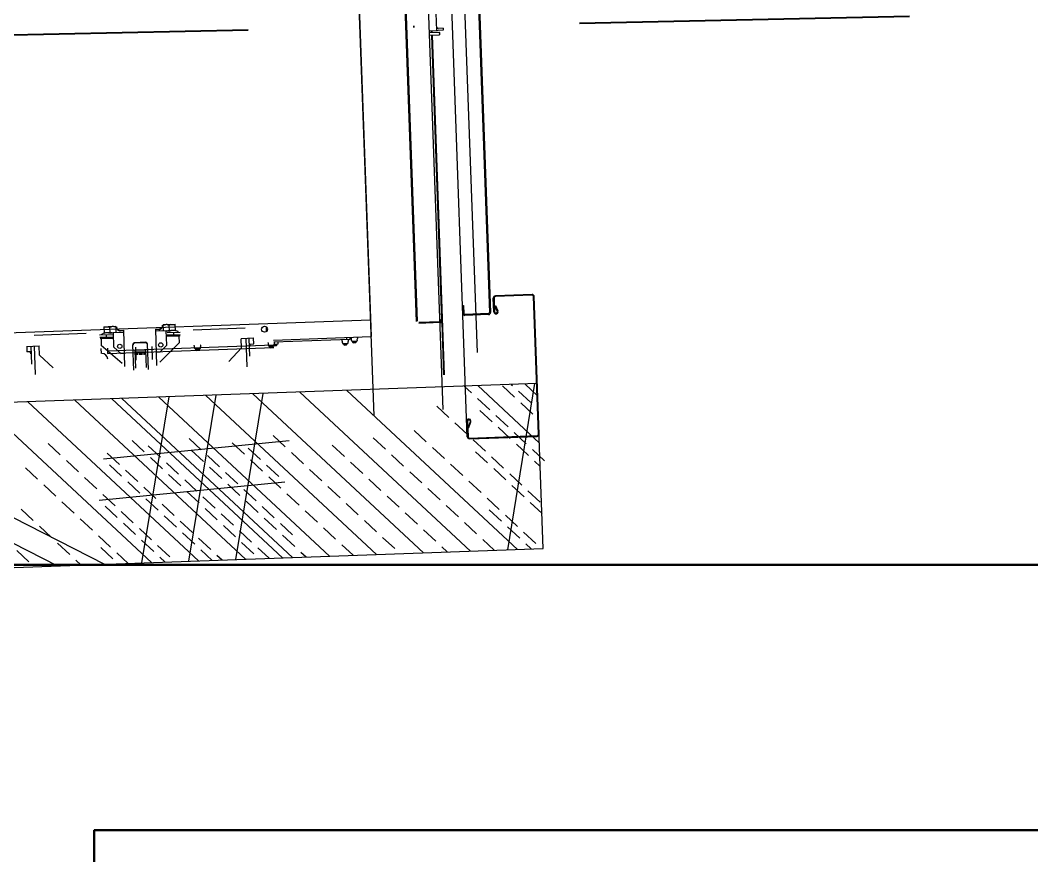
# Model space of a CAD drawing. Header units: millimetres. Extents: x 8884 to 18446, y 10737 to 16556.
# Drawn here: x 11231.2 to 11307.8, y 15338.1 to 15401.4 of the extents above; entities that cross this region are included whole.
import ezdxf

# ---------------------------------------------------------------- set-up
doc = ezdxf.new("R2010")
doc.units = ezdxf.units.MM
doc.linetypes.add('CACHE', pattern=[9.525, 6.35, -3.175])
doc.linetypes.add('DASHDOT2', pattern=[0.5, 0.25, -0.125, 0, -0.125])
for name, color, linetype in [('05_CONCRETE', 2, 'Continuous'), ('05_HATCH CONCRETE', 252, 'Continuous'), ('CONCRETE', 7, 'Continuous'), ('ENSAMBLES', 7, 'Continuous'), ('ZMATERIEL', 7, 'Continuous')]:
    doc.layers.add(name, color=color, linetype=linetype)
for name, color, linetype, lineweight in [('Bina', 7, 'Continuous', 9), ('TRS-DVR-EKLNN', 1, 'Continuous', 50), ('TRS-ISR-KST', 185, 'DASHDOT2', 40)]:
    doc.layers.add(name, color=color, linetype=linetype, lineweight=lineweight)

# ---------------------------------------------------------------- blocks, each defined once
blk = doc.blocks.new('KESİT ÇİZ')
at = {"layer": 'TRS-ISR-KST', "ltscale": 100}
blk.add_lwpolyline([(112297.125, 56003.475), (114483.777, 56048.351)], dxfattribs=at)

msp = doc.modelspace()

# ---------------------------------------------------------------- linework, layer by layer
at = {"color": 252, "linetype": 'Continuous'}
for p, q in [((11254.795, 15459.878, 84.487), (11257.76, 15377.432, 84.487)), ((11237.521, 15378.17, 84.487), (11238.095, 15378.19, 84.487)), ((11237.521, 15378.17, 84.487), (11237.538, 15377.68, 84.487)), ((11238.42, 15378.202, 84.487), (11237.846, 15378.181, 84.487)), ((11237.988, 15377.696, 84.487), (11237.972, 15378.146, 84.487)), ((11237.988, 15377.696, 84.487), (11237.972, 15378.146, 84.487)), ((11238.42, 15378.202, 84.487), (11238.436, 15377.752, 84.487)), ((11242.593, 15378.352, 84.487), (11242.018, 15378.332, 84.487)), ((11242.034, 15377.882, 84.487), (11242.018, 15378.332, 84.487)), ((11242.343, 15378.343, 84.487), (11242.917, 15378.364, 84.487)), ((11242.485, 15377.858, 84.487), (11242.469, 15378.308, 84.487)), ((11242.485, 15377.858, 84.487), (11242.469, 15378.308, 84.487)), ((11242.935, 15377.874, 84.487), (11242.917, 15378.364, 84.487)), ((11243.119, 15377.828, 84.487), (11242.934, 15377.907, 84.487)), ((11244.283, 15377.948, 84.487), (11248.231, 15378.09, 84.487)), ((11249.803, 15378.181, 84.487), (11249.817, 15377.812, 84.487)), ((11236.188, 15377.657, 84.487), (11232.241, 15377.515, 84.487)), ((11237.193, 15377.558, 84.487), (11238.242, 15377.595, 84.487)), ((11238.249, 15377.395, 84.487), (11237.2, 15377.358, 84.487)), ((11237.25, 15377.36, 84.487), (11237.253, 15377.26, 84.487)), ((11238.251, 15377.345, 84.487), (11237.252, 15377.31, 84.487)), ((11238.253, 15377.296, 84.487), (11237.253, 15377.26, 84.487)), ((11237.303, 15377.261, 84.487), (11237.321, 15376.762, 84.487)), ((11237.358, 15377.621, 84.487), (11237.537, 15377.712, 84.487)), ((11237.692, 15377.576, 84.487), (11237.7, 15377.376, 84.487)), ((11243.296, 15377.577, 84.487), (11242.247, 15377.539, 84.487)), ((11243.248, 15377.525, 84.487), (11242.248, 15377.489, 84.487)), ((11243.25, 15377.475, 84.487), (11242.25, 15377.439, 84.487)), ((11242.323, 15377.742, 84.487), (11243.289, 15377.777, 84.487)), ((11242.789, 15377.759, 84.487), (11242.796, 15377.559, 84.487)), ((11243.2, 15377.473, 84.487), (11243.218, 15376.974, 84.487)), ((11243.246, 15377.575, 84.487), (11243.25, 15377.475, 84.487)), ((11248.869, 15377.312, 84.487), (11247.91, 15377.278, 84.487)), ((11247.935, 15376.578, 84.487), (11247.91, 15377.278, 84.487)), ((11248.869, 15376.887, 84.487), (11248.854, 15377.312, 84.487)), ((11248.86, 15377.137, 84.487), (11248.875, 15377.137, 84.487)), ((11250.375, 15377.166, 84.487), (11257.76, 15377.432, 84.487)), ((11256.142, 15377.223, 84.487), (11250.381, 15377.016, 84.487)), ((11250.719, 15376.934, 84.487), (11250.715, 15377.026, 84.487)), ((11255.554, 15377.159, 84.487), (11255.541, 15377.188, 84.487)), ((11255.581, 15376.959, 84.487), (11255.578, 15377.051, 84.487)), ((11255.887, 15377.364, 84.487), (11255.892, 15377.214, 84.487)), ((11256.021, 15376.974, 84.487), (11256.017, 15377.066, 84.487)), ((11256.034, 15377.176, 84.487), (11256.044, 15377.206, 84.487)), ((11256.137, 15377.373, 84.487), (11256.142, 15377.223, 84.487)), ((11256.248, 15377.334, 84.487), (11256.235, 15377.363, 84.487)), ((11256.275, 15377.134, 84.487), (11256.272, 15377.226, 84.487)), ((11256.327, 15377.085, 84.487), (11256.667, 15377.098, 84.487)), ((11256.378, 15376.999, 84.487), (11256.374, 15377.087, 84.487)), ((11256.622, 15377.008, 84.487), (11256.619, 15377.096, 84.487)), ((11256.715, 15377.149, 84.487), (11256.711, 15377.241, 84.487)), ((11256.728, 15377.351, 84.487), (11256.739, 15377.381, 84.487)), ((11231.66, 15376.693, 84.487), (11232.62, 15376.728, 84.487)), ((11231.681, 15376.519, 84.487), (11231.666, 15376.518, 84.487)), ((11231.675, 15376.694, 84.487), (11231.69, 15376.269, 84.487)), ((11231.69, 15376.294, 84.487), (11231.675, 15376.293, 84.487)), ((11232.035, 15376.281, 84.487), (11231.69, 15376.269, 84.487)), ((11231.942, 15376.228, 84.487), (11231.94, 15376.278, 84.487)), ((11232.645, 15376.028, 84.487), (11232.62, 15376.728, 84.487)), ((11237.289, 15376.545, 84.487), (11237.303, 15376.146, 84.487)), ((11238.897, 15375.394, 84.487), (11237.321, 15376.762, 84.487)), ((11237.58, 15376.537, 84.487), (11237.58, 15376.531, 84.487)), ((11237.587, 15376.531, 84.487), (11237.58, 15376.531, 84.487)), ((11237.789, 15376.563, 84.487), (11237.803, 15376.164, 84.487)), ((11237.796, 15376.363, 84.487), (11250.388, 15376.816, 84.487)), ((11237.803, 15376.164, 84.487), (11250.395, 15376.616, 84.487)), ((11239.902, 15376.639, 84.487), (11239.938, 15375.66, 84.487)), ((11241.152, 15376.684, 84.487), (11241.187, 15375.705, 84.487)), ((11243.218, 15376.974, 84.487), (11241.745, 15375.497, 84.487)), ((11244.361, 15376.756, 84.487), (11244.348, 15376.786, 84.487)), ((11244.389, 15376.556, 84.487), (11244.385, 15376.648, 84.487)), ((11244.44, 15376.508, 84.487), (11244.78, 15376.52, 84.487)), ((11244.491, 15376.422, 84.487), (11244.488, 15376.51, 84.487)), ((11244.491, 15376.422, 84.487), (11244.736, 15376.431, 84.487)), ((11244.523, 15376.392, 84.487), (11244.491, 15376.422, 84.487)), ((11244.523, 15376.392, 84.487), (11244.705, 15376.398, 84.487)), ((11244.705, 15376.398, 84.487), (11244.736, 15376.431, 84.487)), ((11244.736, 15376.431, 84.487), (11244.732, 15376.518, 84.487)), ((11244.828, 15376.572, 84.487), (11244.824, 15376.664, 84.487)), ((11244.841, 15376.774, 84.487), (11244.852, 15376.804, 84.487)), ((11246.971, 15375.543, 84.487), (11247.935, 15376.578, 84.487)), ((11248.525, 15376.874, 84.487), (11248.869, 15376.887, 84.487)), ((11248.526, 15376.824, 84.487), (11248.621, 15376.828, 84.487)), ((11248.53, 15376.725, 84.487), (11248.588, 15376.727, 84.487)), ((11248.584, 15376.827, 84.487), (11248.588, 15376.727, 84.487)), ((11248.621, 15376.828, 84.487), (11248.619, 15376.878, 84.487)), ((11248.883, 15376.912, 84.487), (11248.868, 15376.912, 84.487)), ((11249.957, 15376.958, 84.487), (11249.944, 15376.987, 84.487)), ((11249.985, 15376.757, 84.487), (11249.982, 15376.849, 84.487)), ((11250.037, 15376.709, 84.487), (11250.376, 15376.721, 84.487)), ((11250.087, 15376.623, 84.487), (11250.084, 15376.711, 84.487)), ((11250.087, 15376.623, 84.487), (11250.332, 15376.632, 84.487)), ((11250.119, 15376.593, 84.487), (11250.087, 15376.623, 84.487)), ((11250.119, 15376.593, 84.487), (11250.302, 15376.6, 84.487)), ((11250.302, 15376.6, 84.487), (11250.332, 15376.632, 84.487)), ((11250.332, 15376.632, 84.487), (11250.329, 15376.72, 84.487)), ((11250.421, 15376.873, 84.487), (11250.67, 15376.882, 84.487)), ((11250.424, 15376.773, 84.487), (11250.421, 15376.865, 84.487)), ((11250.421, 15376.754, 84.487), (11250.596, 15376.76, 84.487)), ((11250.424, 15376.785, 84.487), (11250.626, 15376.793, 84.487)), ((11250.437, 15376.975, 84.487), (11250.448, 15377.005, 84.487)), ((11250.596, 15376.76, 84.487), (11250.626, 15376.793, 84.487)), ((11250.626, 15376.793, 84.487), (11250.623, 15376.88, 84.487)), ((11255.633, 15376.91, 84.487), (11255.972, 15376.923, 84.487)), ((11255.683, 15376.824, 84.487), (11255.68, 15376.912, 84.487)), ((11255.683, 15376.824, 84.487), (11255.928, 15376.833, 84.487)), ((11255.716, 15376.794, 84.487), (11255.683, 15376.824, 84.487)), ((11255.716, 15376.794, 84.487), (11255.898, 15376.801, 84.487)), ((11255.898, 15376.801, 84.487), (11255.928, 15376.833, 84.487)), ((11255.928, 15376.833, 84.487), (11255.925, 15376.921, 84.487)), ((11256.378, 15376.999, 84.487), (11256.622, 15377.008, 84.487)), ((11256.41, 15376.969, 84.487), (11256.378, 15376.999, 84.487)), ((11256.41, 15376.969, 84.487), (11256.592, 15376.976, 84.487)), ((11256.592, 15376.976, 84.487), (11256.622, 15377.008, 84.487)), ((11231.942, 15376.228, 84.487), (11232.037, 15376.231, 84.487)), ((11231.982, 15376.129, 84.487), (11231.979, 15376.229, 84.487)), ((11232.041, 15376.131, 84.487), (11231.982, 15376.129, 84.487)), ((11232.645, 15376.028, 84.487), (11233.68, 15375.065, 84.487)), ((11239.893, 15376.2, 84.487), (11240.693, 15376.229, 84.487)), ((11240.045, 15376.144, 84.487), (11239.895, 15376.139, 84.487)), ((11240.047, 15376.094, 84.487), (11239.897, 15376.089, 84.487)), ((11240.045, 15376.144, 84.487), (11240.049, 15376.044, 84.487)), ((11240.195, 15376.15, 84.487), (11240.395, 15376.157, 84.487)), ((11240.195, 15376.15, 84.487), (11240.199, 15376.05, 84.487)), ((11240.197, 15376.1, 84.487), (11240.397, 15376.107, 84.487)), ((11240.395, 15376.157, 84.487), (11240.399, 15376.057, 84.487)), ((11240.545, 15376.162, 84.487), (11240.695, 15376.168, 84.487)), ((11240.545, 15376.162, 84.487), (11240.549, 15376.062, 84.487)), ((11240.547, 15376.112, 84.487), (11240.697, 15376.118, 84.487))]:
    msp.add_line(p, q, dxfattribs=at)
msp.add_circle((11249.685, 15377.992, 84.487), 0.225, dxfattribs=at)
for centre, radius, start, end in [((11243.108, 15377.8, 84.487), 0.03, 272.05965, 67.05965), ((11237.371, 15377.594, 84.487), 0.03, 117.05965, 272.05965), ((11255.278, 15377.04, 84.487), 0.3, 2.05965, 23.39651), ((11256.317, 15377.077, 84.487), 0.3, 160.72279, 182.05965), ((11255.972, 15377.215, 84.487), 0.3, 2.05965, 23.39651), ((11256.325, 15377.135, 84.487), 0.05, 182.05965, 272.05965), ((11256.665, 15377.148, 84.487), 0.05, 272.05965, 2.05965), ((11257.011, 15377.252, 84.487), 0.3, 160.72279, 182.05965), ((11244.085, 15376.637, 84.487), 0.3, 2.05965, 23.39651), ((11244.439, 15376.558, 84.487), 0.05, 182.05965, 272.05965), ((11244.778, 15376.57, 84.487), 0.05, 272.05965, 2.05965), ((11245.124, 15376.675, 84.487), 0.3, 160.72279, 182.05965), ((11249.682, 15376.838, 84.487), 0.3, 2.05965, 23.39651), ((11250.035, 15376.759, 84.487), 0.05, 182.05965, 272.05965), ((11250.374, 15376.771, 84.487), 0.05, 272.05965, 2.05965), ((11250.721, 15376.876, 84.487), 0.3, 160.72279, 182.05965), ((11250.669, 15376.932, 84.487), 0.05, 272.05965, 2.05965), ((11255.631, 15376.96, 84.487), 0.05, 182.05965, 272.05965), ((11255.971, 15376.973, 84.487), 0.05, 272.05965, 2.05965), ((11237.379, 15375.708, 84.487), 0.44, 2.05965, 92.05965)]:
    msp.add_arc(centre, radius, start, end, dxfattribs=at)
for points, start_tangent, end_tangent in [([(11237.522, 15378.13, 84.487), (11237.632, 15378.163, 84.487), (11237.746, 15378.178, 84.487)], (0.936705, 0.350119), (0.999354, 0.03594)), ([(11237.746, 15378.178, 84.487), (11237.86, 15378.171, 84.487), (11237.972, 15378.146, 84.487)], (0.999354, 0.03594), (0.959436, -0.281928)), ([(11238.195, 15378.194, 84.487), (11238.082, 15378.179, 84.487), (11237.972, 15378.146, 84.487)], (-0.999354, -0.03594), (-0.936705, -0.350119)), ([(11238.422, 15378.162, 84.487), (11238.309, 15378.187, 84.487), (11238.195, 15378.194, 84.487)], (-0.959436, 0.281928), (-0.999354, -0.03594)), ([(11242.243, 15378.34, 84.487), (11242.13, 15378.325, 84.487), (11242.019, 15378.291, 84.487)], (-0.999354, -0.03594), (-0.936705, -0.350119)), ([(11242.469, 15378.308, 84.487), (11242.357, 15378.333, 84.487), (11242.243, 15378.34, 84.487)], (-0.959436, 0.281928), (-0.999354, -0.03594)), ([(11242.469, 15378.308, 84.487), (11242.579, 15378.341, 84.487), (11242.693, 15378.356, 84.487)], (0.936705, 0.350119), (0.999354, 0.03594)), ([(11242.935, 15377.874, 84.487), (11242.823, 15377.894, 84.487), (11242.709, 15377.898, 84.487), (11242.596, 15377.886, 84.487), (11242.485, 15377.858, 84.487)], (-0.974337, 0.225094), (-0.955651, -0.294503)), ([(11242.693, 15378.356, 84.487), (11242.807, 15378.349, 84.487), (11242.919, 15378.324, 84.487)], (0.999354, 0.03594), (0.959436, -0.281928)), ([(11237.988, 15377.696, 84.487), (11237.876, 15377.716, 84.487), (11237.762, 15377.721, 84.487), (11237.649, 15377.708, 84.487), (11237.538, 15377.68, 84.487)], (-0.974337, 0.225094), (-0.955651, -0.294503))]:
    msp.add_spline(points, degree=3, dxfattribs=dict(at, start_tangent=start_tangent, end_tangent=end_tangent))
for points, knots in [([(11237.972, 15378.146, 84.487), (11237.935, 15378.157, 84.487), (11237.893, 15378.167, 84.487), (11237.851, 15378.172, 84.487), (11237.846, 15378.173, 84.487)], [0, 0, 0, 0, 2.301835, 2.579854, 2.579854, 2.579854, 2.579854]), ([(11237.972, 15378.146, 84.487), (11238.008, 15378.159, 84.487), (11238.049, 15378.172, 84.487), (11238.091, 15378.181, 84.487), (11238.096, 15378.182, 84.487)], [0, 0, 0, 0, 2.301835, 2.579854, 2.579854, 2.579854, 2.579854]), ([(11242.234, 15377.881, 84.487), (11242.243, 15377.882, 84.487), (11242.289, 15377.884, 84.487), (11242.373, 15377.88, 84.487), (11242.448, 15377.866, 84.487), (11242.485, 15377.858, 84.487)], [4.056957, 4.056957, 4.056957, 4.056957, 4.556692, 6.829366, 9.113384, 9.113384, 9.113384, 9.113384]), ([(11242.343, 15378.335, 84.487), (11242.348, 15378.334, 84.487), (11242.39, 15378.328, 84.487), (11242.432, 15378.318, 84.487), (11242.469, 15378.308, 84.487)], [2.006591, 2.006591, 2.006591, 2.006591, 2.28461, 4.586445, 4.586445, 4.586445, 4.586445]), ([(11242.593, 15378.344, 84.487), (11242.588, 15378.343, 84.487), (11242.546, 15378.334, 84.487), (11242.505, 15378.321, 84.487), (11242.469, 15378.308, 84.487)], [2.006591, 2.006591, 2.006591, 2.006591, 2.28461, 4.586445, 4.586445, 4.586445, 4.586445]), ([(11237.988, 15377.696, 84.487), (11238.025, 15377.707, 84.487), (11238.098, 15377.726, 84.487), (11238.182, 15377.736, 84.487), (11238.229, 15377.737, 84.487), (11238.237, 15377.737, 84.487)], [0, 0, 0, 0, 2.284018, 4.556692, 5.056427, 5.056427, 5.056427, 5.056427])]:
    msp.add_open_spline(points, degree=3, knots=knots, dxfattribs=at)
for points in [[(11242.485, 15377.858, 84.487), (11242.443, 15377.868, 84.487), (11242.399, 15377.875, 84.487), (11242.355, 15377.879, 84.487)], [(11242.485, 15377.858, 84.487), (11242.527, 15377.871, 84.487), (11242.57, 15377.881, 84.487), (11242.613, 15377.889, 84.487)], [(11237.858, 15377.718, 84.487), (11237.902, 15377.714, 84.487), (11237.945, 15377.706, 84.487), (11237.988, 15377.696, 84.487)], [(11238.116, 15377.727, 84.487), (11238.073, 15377.72, 84.487), (11238.03, 15377.709, 84.487), (11237.988, 15377.696, 84.487)]]:
    msp.add_open_spline(points, degree=3, dxfattribs=at)
at = {"layer": '05_CONCRETE', "elevation": 84.487}
msp.add_lwpolyline([(11175.857, 15357.976), (11270.796, 15361.39), (11270.346, 15373.882), (11175.408, 15370.467)], dxfattribs=at)
at = {"layer": '05_HATCH CONCRETE'}
for p, q in [((11252.349, 15373.235, 84.487), (11265.291, 15361.192, 84.487)), ((11255.908, 15373.363, 84.487), (11268.849, 15361.32, 84.487)), ((11264.805, 15373.682, 84.487), (11265.364, 15373.163, 84.487)), ((11265.83, 15373.719, 84.487), (11270.509, 15369.365, 84.487)), ((11267.707, 15373.693, 84.487), (11268.628, 15372.835, 84.487)), ((11270.144, 15373.874, 84.487), (11268.094, 15361.293, 84.487)), ((11268.364, 15373.81, 84.487), (11268.462, 15373.72, 84.487)), ((11268.923, 15373.291, 84.487), (11269.844, 15372.433, 84.487)), ((11269.389, 15373.847, 84.487), (11270.381, 15372.924, 84.487)), ((11231.751, 15372.494, 84.487), (11244.692, 15360.451, 84.487)), ((11235.31, 15372.622, 84.487), (11248.251, 15360.579, 84.487)), ((11238.114, 15372.723, 84.487), (11251.055, 15360.68, 84.487)), ((11238.869, 15372.75, 84.487), (11251.81, 15360.707, 84.487)), ((11242.428, 15372.878, 84.487), (11240.379, 15360.296, 84.487)), ((11241.673, 15372.851, 84.487), (11254.614, 15360.808, 84.487)), ((11245.987, 15373.006, 84.487), (11243.938, 15360.424, 84.487)), ((11245.232, 15372.979, 84.487), (11258.173, 15360.936, 84.487)), ((11249.545, 15373.134, 84.487), (11247.496, 15360.552, 84.487)), ((11248.791, 15373.107, 84.487), (11261.732, 15361.064, 84.487)), ((11265.825, 15372.734, 84.487), (11266.746, 15371.876, 84.487)), ((11211.081, 15371.75, 84.487), (11234.016, 15360.067, 84.487)), ((11214.64, 15371.878, 84.487), (11237.575, 15360.195, 84.487)), ((11228.192, 15372.366, 84.487), (11241.134, 15360.323, 84.487)), ((11262.727, 15372.177, 84.487), (11263.648, 15371.319, 84.487)), ((11265.991, 15371.849, 84.487), (11266.913, 15370.991, 84.487)), ((11269.089, 15372.406, 84.487), (11270.011, 15371.548, 84.487)), ((11267.207, 15371.447, 84.487), (11268.129, 15370.59, 84.487)), ((11261.011, 15370.334, 84.487), (11261.933, 15369.476, 84.487)), ((11264.109, 15370.891, 84.487), (11265.031, 15370.033, 84.487)), ((11267.374, 15370.563, 84.487), (11268.296, 15369.705, 84.487)), ((11268.59, 15370.161, 84.487), (11269.511, 15369.303, 84.487)), ((11251.55, 15369.548, 84.487), (11237.482, 15368.151, 84.487)), ((11239.658, 15369.566, 84.487), (11240.58, 15368.708, 84.487)), ((11243.972, 15369.721, 84.487), (11244.894, 15368.863, 84.487)), ((11247.237, 15369.393, 84.487), (11248.158, 15368.535, 84.487)), ((11250.335, 15369.95, 84.487), (11251.256, 15369.092, 84.487)), ((11257.913, 15369.777, 84.487), (11258.835, 15368.919, 84.487)), ((11265.492, 15369.604, 84.487), (11266.413, 15368.746, 84.487)), ((11233.295, 15369.337, 84.487), (11234.217, 15368.479, 84.487)), ((11237.776, 15368.607, 84.487), (11238.698, 15367.75, 84.487)), ((11240.874, 15369.164, 84.487), (11241.796, 15368.306, 84.487)), ((11244.139, 15368.836, 84.487), (11245.06, 15367.978, 84.487)), ((11248.452, 15368.991, 84.487), (11249.374, 15368.134, 84.487)), ((11251.717, 15368.663, 84.487), (11252.639, 15367.805, 84.487)), ((11254.815, 15369.22, 84.487), (11255.737, 15368.362, 84.487)), ((11262.394, 15369.047, 84.487), (11263.315, 15368.189, 84.487)), ((11265.658, 15368.719, 84.487), (11266.58, 15367.861, 84.487)), ((11268.756, 15369.276, 84.487), (11269.678, 15368.418, 84.487)), ((11269.972, 15368.874, 84.487), (11270.894, 15368.017, 84.487)), ((11234.678, 15368.05, 84.487), (11235.6, 15367.193, 84.487)), ((11241.041, 15368.279, 84.487), (11241.962, 15367.422, 84.487)), ((11242.256, 15367.878, 84.487), (11243.178, 15367.02, 84.487)), ((11245.354, 15368.434, 84.487), (11246.276, 15367.577, 84.487)), ((11248.619, 15368.106, 84.487), (11249.541, 15367.249, 84.487)), ((11256.198, 15367.933, 84.487), (11257.119, 15367.076, 84.487)), ((11259.296, 15368.49, 84.487), (11260.217, 15367.633, 84.487)), ((11266.874, 15368.317, 84.487), (11267.796, 15367.46, 84.487)), ((11270.139, 15367.989, 84.487), (11270.573, 15367.586, 84.487)), ((11231.58, 15367.494, 84.487), (11232.502, 15366.636, 84.487)), ((11237.943, 15367.722, 84.487), (11238.864, 15366.865, 84.487)), ((11239.158, 15367.321, 84.487), (11240.08, 15366.463, 84.487)), ((11245.521, 15367.55, 84.487), (11246.443, 15366.692, 84.487)), ((11246.737, 15367.148, 84.487), (11247.659, 15366.29, 84.487)), ((11249.835, 15367.705, 84.487), (11250.757, 15366.847, 84.487)), ((11253.1, 15367.377, 84.487), (11254.021, 15366.519, 84.487)), ((11260.678, 15367.204, 84.487), (11261.6, 15366.346, 84.487)), ((11263.776, 15367.761, 84.487), (11264.698, 15366.903, 84.487)), ((11267.041, 15367.433, 84.487), (11267.963, 15366.575, 84.487)), ((11236.061, 15366.764, 84.487), (11236.982, 15365.906, 84.487)), ((11251.218, 15366.418, 84.487), (11237.149, 15365.021, 84.487)), ((11239.325, 15366.436, 84.487), (11240.247, 15365.578, 84.487)), ((11242.423, 15366.993, 84.487), (11243.345, 15366.135, 84.487)), ((11243.639, 15366.591, 84.487), (11244.561, 15365.733, 84.487)), ((11250.002, 15366.82, 84.487), (11250.923, 15365.962, 84.487)), ((11257.58, 15366.647, 84.487), (11258.502, 15365.789, 84.487)), ((11265.159, 15366.474, 84.487), (11266.08, 15365.616, 84.487)), ((11268.257, 15367.031, 84.487), (11269.178, 15366.173, 84.487)), ((11232.963, 15366.207, 84.487), (11233.884, 15365.349, 84.487)), ((11240.541, 15366.034, 84.487), (11241.463, 15365.176, 84.487)), ((11243.806, 15365.706, 84.487), (11244.727, 15364.848, 84.487)), ((11246.904, 15366.263, 84.487), (11247.825, 15365.405, 84.487)), ((11248.12, 15365.861, 84.487), (11249.041, 15365.004, 84.487)), ((11254.482, 15366.09, 84.487), (11255.404, 15365.232, 84.487)), ((11262.061, 15365.917, 84.487), (11262.983, 15365.059, 84.487)), ((11268.424, 15366.146, 84.487), (11269.345, 15365.288, 84.487)), ((11269.639, 15365.744, 84.487), (11270.561, 15364.887, 84.487)), ((11234.345, 15364.92, 84.487), (11235.267, 15364.063, 84.487)), ((11237.443, 15365.477, 84.487), (11238.365, 15364.62, 84.487)), ((11240.708, 15365.149, 84.487), (11241.63, 15364.292, 84.487)), ((11245.022, 15365.304, 84.487), (11245.943, 15364.447, 84.487)), ((11248.286, 15364.976, 84.487), (11249.208, 15364.119, 84.487)), ((11251.384, 15365.533, 84.487), (11252.306, 15364.676, 84.487)), ((11255.865, 15364.803, 84.487), (11256.787, 15363.946, 84.487)), ((11258.963, 15365.36, 84.487), (11259.885, 15364.503, 84.487)), ((11266.541, 15365.187, 84.487), (11267.463, 15364.33, 84.487)), ((11269.806, 15364.859, 84.487), (11270.701, 15364.027, 84.487)), ((11231.247, 15364.364, 84.487), (11232.169, 15363.506, 84.487)), ((11237.61, 15364.592, 84.487), (11238.532, 15363.735, 84.487)), ((11238.826, 15364.191, 84.487), (11239.747, 15363.333, 84.487)), ((11241.924, 15364.748, 84.487), (11242.845, 15363.89, 84.487)), ((11245.188, 15364.42, 84.487), (11246.11, 15363.562, 84.487)), ((11246.404, 15364.018, 84.487), (11247.326, 15363.16, 84.487)), ((11249.502, 15364.575, 84.487), (11250.424, 15363.717, 84.487)), ((11252.767, 15364.247, 84.487), (11253.689, 15363.389, 84.487)), ((11260.345, 15364.074, 84.487), (11261.267, 15363.216, 84.487)), ((11263.443, 15364.631, 84.487), (11264.365, 15363.773, 84.487)), ((11266.708, 15364.303, 84.487), (11267.63, 15363.445, 84.487)), ((11235.728, 15363.634, 84.487), (11236.649, 15362.776, 84.487)), ((11238.992, 15363.306, 84.487), (11239.914, 15362.448, 84.487)), ((11242.09, 15363.863, 84.487), (11243.012, 15363.005, 84.487)), ((11243.306, 15363.461, 84.487), (11244.228, 15362.603, 84.487)), ((11249.669, 15363.69, 84.487), (11250.591, 15362.832, 84.487)), ((11250.885, 15363.288, 84.487), (11251.806, 15362.43, 84.487)), ((11257.247, 15363.517, 84.487), (11258.169, 15362.659, 84.487)), ((11264.826, 15363.344, 84.487), (11265.748, 15362.486, 84.487)), ((11267.924, 15363.901, 84.487), (11268.846, 15363.043, 84.487)), ((11232.63, 15363.077, 84.487), (11233.551, 15362.219, 84.487)), ((11240.208, 15362.904, 84.487), (11241.13, 15362.046, 84.487)), ((11243.473, 15362.576, 84.487), (11244.395, 15361.718, 84.487)), ((11246.571, 15363.133, 84.487), (11247.493, 15362.275, 84.487)), ((11247.787, 15362.731, 84.487), (11248.708, 15361.874, 84.487)), ((11254.149, 15362.96, 84.487), (11255.071, 15362.102, 84.487)), ((11261.728, 15362.787, 84.487), (11262.65, 15361.929, 84.487)), ((11268.091, 15363.016, 84.487), (11269.012, 15362.158, 84.487)), ((11269.306, 15362.614, 84.487), (11270.228, 15361.757, 84.487)), ((11234.012, 15361.79, 84.487), (11234.934, 15360.933, 84.487)), ((11237.11, 15362.347, 84.487), (11238.032, 15361.49, 84.487)), ((11240.375, 15362.019, 84.487), (11241.297, 15361.162, 84.487)), ((11244.689, 15362.174, 84.487), (11245.61, 15361.317, 84.487)), ((11247.953, 15361.846, 84.487), (11248.875, 15360.989, 84.487)), ((11251.051, 15362.403, 84.487), (11251.973, 15361.546, 84.487)), ((11258.63, 15362.23, 84.487), (11259.552, 15361.373, 84.487)), ((11266.208, 15362.057, 84.487), (11267.07, 15361.256, 84.487)), ((11269.473, 15361.729, 84.487), (11269.874, 15361.357, 84.487)), ((11230.914, 15361.234, 84.487), (11231.836, 15360.376, 84.487)), ((11237.277, 15361.462, 84.487), (11238.199, 15360.605, 84.487)), ((11238.493, 15361.061, 84.487), (11239.354, 15360.259, 84.487)), ((11241.591, 15361.618, 84.487), (11242.512, 15360.76, 84.487)), ((11244.855, 15361.29, 84.487), (11245.717, 15360.488, 84.487)), ((11249.169, 15361.445, 84.487), (11250.031, 15360.643, 84.487)), ((11252.434, 15361.117, 84.487), (11252.835, 15360.744, 84.487)), ((11255.532, 15361.674, 84.487), (11256.393, 15360.872, 84.487)), ((11263.11, 15361.501, 84.487), (11263.511, 15361.128, 84.487)), ((11235.395, 15360.504, 84.487), (11235.795, 15360.131, 84.487)), ((11241.757, 15360.733, 84.487), (11242.158, 15360.36, 84.487)), ((11246.071, 15360.888, 84.487), (11246.472, 15360.515, 84.487))]:
    msp.add_line(p, q, dxfattribs=at)
at = {"layer": 'CONCRETE', "color": 252, "linetype": 'CACHE', "ltscale": 10}
msp.add_line((11265.809, 15376.22, 84.487), (11262.557, 15466.662, 84.487), dxfattribs=at)
at = {"layer": 'ENSAMBLES', "color": 252, "linetype": 'Continuous'}
for p, q in [((11248.259, 15377.29, 84.487), (11248.337, 15375.142, 84.487)), ((11248.509, 15377.299, 84.487), (11248.558, 15375.945, 84.487)), ((11232.069, 15375.352, 84.487), (11232.02, 15376.706, 84.487)), ((11232.347, 15374.566, 84.487), (11232.27, 15376.715, 84.487))]:
    msp.add_line(p, q, dxfattribs=at)
at = {"layer": 'TRS-DVR-EKLNN', "elevation": -0.161}
for points in [[(11312.231, 15360.141), (11226.749, 15360.141), (11226.745, 15331.724)], [(11312.231, 15340.044), (11236.795, 15340.044), (11236.794, 15331.723)]]:
    msp.add_lwpolyline(points, dxfattribs=at)
at = {"layer": 'ZMATERIEL', "color": 252, "linetype": 'Continuous'}
for p, q in [((11265.038, 15369.848, 84.487), (11261.581, 15465.966, 84.487)), ((11265.327, 15418.155, 84.487), (11266.726, 15379.255, 84.487)), ((11265.402, 15418.158, 84.487), (11266.801, 15379.258, 84.487)), ((11267.071, 15380.358, 84.487), (11267.109, 15379.319, 84.487)), ((11267.109, 15379.319, 84.487), (11267.071, 15380.358, 84.487)), ((11269.946, 15380.562, 84.487), (11267.168, 15380.462, 84.487)), ((11270.424, 15370.042, 84.487), (11270.05, 15380.465, 84.487)), ((11264.681, 15379.782, 84.487), (11264.756, 15379.785, 84.487)), ((11264.681, 15379.782, 84.487), (11264.702, 15379.182, 84.487)), ((11264.756, 15379.785, 84.487), (11264.777, 15379.185, 84.487)), ((11266.654, 15379.177, 84.487), (11264.855, 15379.113, 84.487)), ((11266.656, 15379.103, 84.487), (11264.857, 15379.038, 84.487)), ((11238.781, 15377.903, 84.487), (11239.019, 15377.911, 84.487)), ((11239.02, 15377.874, 84.487), (11238.783, 15377.865, 84.487)), ((11239.117, 15375.166, 84.487), (11239.019, 15377.911, 84.487)), ((11241.442, 15377.998, 84.487), (11241.679, 15378.007, 84.487)), ((11241.541, 15375.253, 84.487), (11241.442, 15377.998, 84.487)), ((11241.681, 15377.969, 84.487), (11241.443, 15377.961, 84.487)), ((11241.447, 15377.861, 84.487), (11242.234, 15377.889, 84.487)), ((11242.274, 15376.79, 84.487), (11242.234, 15377.889, 84.487)), ((11238.237, 15377.745, 84.487), (11239.024, 15377.774, 84.487)), ((11238.276, 15376.646, 84.487), (11238.237, 15377.745, 84.487)), ((11238.276, 15376.646, 84.487), (11238.794, 15376.164, 84.487)), ((11239.79, 15374.899, 84.487), (11239.721, 15376.823, 84.487)), ((11240.665, 15377.002, 84.487), (11239.865, 15376.974, 84.487)), ((11240.666, 15376.965, 84.487), (11239.867, 15376.936, 84.487)), ((11240.686, 15376.418, 84.487), (11239.886, 15376.389, 84.487)), ((11239.934, 15375.055, 84.487), (11239.886, 15376.389, 84.487)), ((11240.69, 15376.292, 84.487), (11239.891, 15376.264, 84.487)), ((11240.734, 15375.083, 84.487), (11240.686, 15376.418, 84.487)), ((11240.889, 15374.939, 84.487), (11240.82, 15376.863, 84.487)), ((11241.505, 15376.262, 84.487), (11241.792, 15376.272, 84.487)), ((11241.792, 15376.272, 84.487), (11242.274, 15376.79, 84.487)), ((11238.794, 15376.164, 84.487), (11239.081, 15376.175, 84.487)), ((11265.056, 15371.025, 84.487), (11265.098, 15369.851, 84.487)), ((11265.201, 15369.754, 84.487), (11270.328, 15369.939, 84.487))]:
    msp.add_line(p, q, dxfattribs=at)
at = {"layer": 'ZMATERIEL', "color": 252}
for p, q in [((11257.976, 15371.436, 84.487), (11254.652, 15463.876, 84.487)), ((11261.201, 15378.591, 84.487), (11259.8, 15417.546, 84.487)), ((11261.261, 15378.593, 84.487), (11259.86, 15417.548, 84.487)), ((11263.212, 15371.924, 84.487), (11261.57, 15417.595, 84.487)), ((11262.735, 15400.619, 84.487), (11262.688, 15401.939, 84.487)), ((11263.205, 15400.786, 84.487), (11262.83, 15400.772, 84.487)), ((11263.205, 15400.786, 84.487), (11263.21, 15400.636, 84.487)), ((11262.181, 15400.599, 84.487), (11262.735, 15400.619, 84.487)), ((11262.186, 15400.46, 84.487), (11262.92, 15400.486, 84.487)), ((11262.193, 15400.26, 84.487), (11262.928, 15400.286, 84.487)), ((11262.311, 15400.603, 84.487), (11262.316, 15400.465, 84.487)), ((11262.323, 15400.265, 84.487), (11263.099, 15378.699, 84.487)), ((11262.361, 15400.605, 84.487), (11262.366, 15400.466, 84.487)), ((11262.373, 15400.266, 84.487), (11263.298, 15374.537, 84.487)), ((11263.21, 15400.636, 84.487), (11262.835, 15400.622, 84.487)), ((11262.92, 15400.486, 84.487), (11262.928, 15400.286, 84.487)), ((11262.92, 15400.486, 84.487), (11262.941, 15400.467, 84.487)), ((11262.928, 15400.286, 84.487), (11262.947, 15400.307, 84.487)), ((11262.941, 15400.467, 84.487), (11262.947, 15400.307, 84.487)), ((11257.716, 15378.681, 84.487), (11177.936, 15375.812, 84.487)), ((11262.969, 15378.69, 84.487), (11263.026, 15378.697, 84.487)), ((11262.971, 15378.63, 84.487), (11263.033, 15378.637, 84.487)), ((11262.974, 15378.555, 84.487), (11261.365, 15378.497, 84.487)), ((11262.976, 15378.495, 84.487), (11261.367, 15378.437, 84.487)), ((11263.039, 15378.557, 84.487), (11262.974, 15378.555, 84.487)), ((11263.041, 15378.497, 84.487), (11262.976, 15378.495, 84.487)), ((11263.041, 15378.497, 84.487), (11262.976, 15378.495, 84.487)), ((11263.105, 15378.527, 84.487), (11263.248, 15374.535, 84.487))]:
    msp.add_line(p, q, dxfattribs=at)
at = {"layer": 'ZMATERIEL', "color": 252, "linetype": 'Continuous', "elevation": 84.487}
for points in [[(11265.315, 15370.97, 1.22417), (11264.996, 15371.023), (11265.038, 15369.848, 0.414214), (11265.204, 15369.694), (11270.33, 15369.879, 0.414214), (11270.484, 15370.044), (11270.109, 15380.467, 0.414214), (11269.944, 15380.622), (11267.166, 15380.522, 0.414214), (11267.011, 15380.356), (11267.049, 15379.317), (11267.011, 15380.356)], [(11267.109, 15379.319, 1.22417), (11267.309, 15379.367), (11267.123, 15379.765), (11267.177, 15379.79), (11267.363, 15379.393)], [(11265.056, 15371.025, -1.22417), (11265.259, 15370.991), (11265.102, 15370.581), (11265.158, 15370.56), (11265.315, 15370.97)]]:
    msp.add_lwpolyline(points, format="xyb", dxfattribs=at)
at = {"layer": 'ZMATERIEL', "color": 252, "linetype": 'Continuous'}
for centre in [(11238.725, 15376.697, 84.487), (11241.823, 15376.809, 84.487)]:
    msp.add_circle(centre, 0.163, dxfattribs=at)
at = {"layer": 'ZMATERIEL', "color": 252}
for centre, radius, start, end in [((11262.826, 15400.872, 84.487), 0.1, 182.05965, 272.05965), ((11262.826, 15400.872, 84.487), 0.25, 248.3847, 272.05965), ((11263.037, 15378.597, 84.487), 0.1, 272.05965, 96.24703), ((11263.037, 15378.597, 84.487), 0.1, 272.05965, 96.24703), ((11263.037, 15378.597, 84.487), 0.04, 272.05965, 96.24703)]:
    msp.add_arc(centre, radius, start, end, dxfattribs=at)
at = {"layer": 'ZMATERIEL', "color": 252, "linetype": 'Continuous'}
for centre, radius, start, end in [((11267.171, 15380.362, 84.487), 0.1, 92.05965, 182.05965), ((11269.95, 15380.462, 84.487), 0.1, 2.05965, 92.05965), ((11267.214, 15379.323, 84.487), 0.165, 182.05965, 25.08087), ((11264.852, 15379.188, 84.487), 0.15, 182.05965, 272.05965), ((11264.852, 15379.188, 84.487), 0.075, 182.05965, 272.05965), ((11266.651, 15379.252, 84.487), 0.075, 272.05965, 2.05965), ((11266.651, 15379.252, 84.487), 0.15, 272.05965, 2.05965), ((11238.752, 15378.192, 84.487), 0.281, 182.07588, 189.71063), ((11238.772, 15378.165, 84.487), 0.3, 267.69424, 272.05965), ((11241.67, 15378.269, 84.487), 0.3, 272.05965, 275.51017), ((11239.864, 15376.79, 84.487), 0.142, 166.61641, 182.01015), ((11240.68, 15376.82, 84.487), 0.142, 2.10826, 17.29453), ((11265.198, 15369.854, 84.487), 0.1, 182.05965, 272.05965), ((11270.324, 15370.038, 84.487), 0.1, 272.05965, 2.05965)]:
    msp.add_arc(centre, radius, start, end, dxfattribs=at)
for points, start_tangent, end_tangent in [([(11238.472, 15378.144, 84.487), (11238.497, 15378.039, 84.487), (11238.559, 15377.95, 84.487), (11238.651, 15377.889, 84.487), (11238.759, 15377.865, 84.487)], (0.03594, -0.999354), (0.999186, -0.04035)), ([(11238.475, 15378.145, 84.487), (11238.511, 15378.047, 84.487), (11238.581, 15377.968, 84.487), (11238.675, 15377.918, 84.487), (11238.781, 15377.903, 84.487)], (0.168539, -0.985695), (0.999354, 0.03594)), ([(11241.679, 15378.007, 84.487), (11241.793, 15378.033, 84.487), (11241.888, 15378.1, 84.487), (11241.95, 15378.196, 84.487), (11241.969, 15378.308, 84.487)], (0.999354, 0.03594), (-0.03594, 0.999354)), ([(11241.7, 15377.971, 84.487), (11241.807, 15378.001, 84.487), (11241.896, 15378.069, 84.487), (11241.953, 15378.163, 84.487), (11241.97, 15378.27, 84.487)], (0.995318, 0.096649), (-0.03594, 0.999354)), ([(11239.865, 15376.974, 84.487), (11239.808, 15376.96, 84.487), (11239.761, 15376.927, 84.487), (11239.73, 15376.879, 84.487), (11239.721, 15376.823, 84.487)], (-0.999354, -0.03594), (0.03594, -0.999354)), ([(11239.867, 15376.936, 84.487), (11239.819, 15376.926, 84.487), (11239.777, 15376.903, 84.487), (11239.744, 15376.867, 84.487), (11239.726, 15376.823, 84.487)], (-0.999354, -0.03594), (-0.231819, -0.972759)), ([(11240.82, 15376.863, 84.487), (11240.807, 15376.918, 84.487), (11240.772, 15376.964, 84.487), (11240.723, 15376.993, 84.487), (11240.665, 15377.002, 84.487)], (-0.03594, 0.999354), (-0.999354, -0.03594)), ([(11240.815, 15376.862, 84.487), (11240.793, 15376.904, 84.487), (11240.759, 15376.938, 84.487), (11240.715, 15376.959, 84.487), (11240.666, 15376.965, 84.487)], (-0.297595, 0.954692), (-0.999354, -0.03594))]:
    msp.add_spline(points, degree=3, dxfattribs=dict(at, start_tangent=start_tangent, end_tangent=end_tangent))

# ---------------------------------------------------------------- block references
at = {"layer": 'Bina'}
msp.add_blockref('KESİT ÇİZ', (-102776.721, -40638.27, 33.18), dxfattribs=at)

doc.saveas('drawing.dxf')
